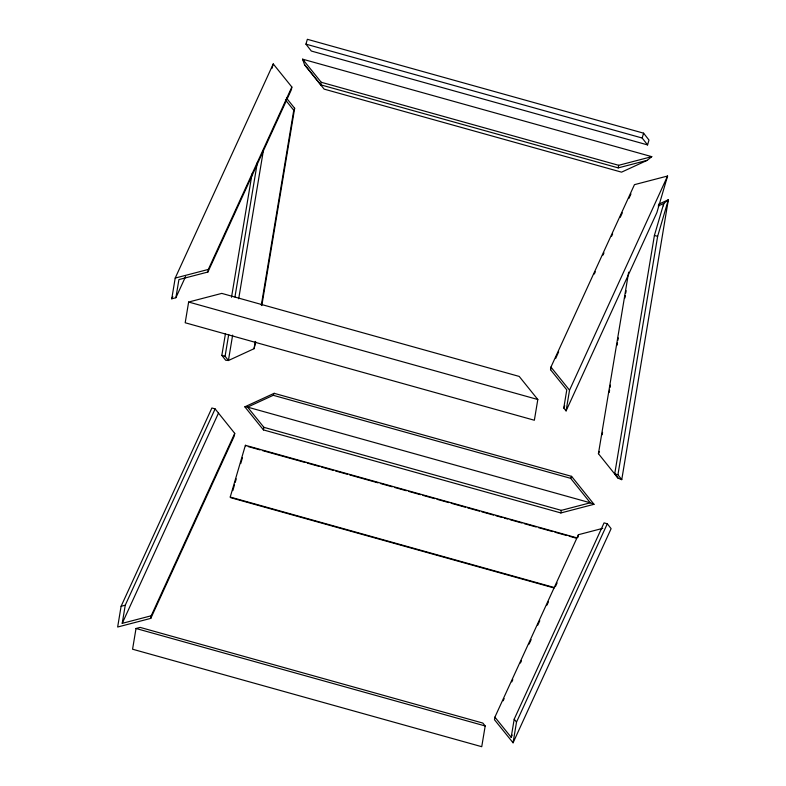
<?xml version="1.0" encoding="UTF-8"?>
<svg xmlns="http://www.w3.org/2000/svg" width="786" height="786" viewBox="0 0 786 786"><rect width="100%" height="100%" fill="white"/><g stroke="black" fill="none" stroke-linecap="round" stroke-linejoin="round"><path stroke-width="1.18" d="M171.751 298.808L175.199 278.077L273.243 63.921L291.852 87.01L291.419 89.594L207.897 272.025L178.913 279.58L175.887 297.727L171.751 298.808L172.773 296.577M121.103 606.281L117.654 627.022L150.784 618.376L234.297 435.955L234.729 433.361L215.118 408.897L211.886 407.993L121.103 606.281L125.249 605.2L215.118 408.897M234.729 433.361L151.217 615.782L122.223 623.347L125.249 605.2M188.64 302.03L185.191 322.761L534.362 420.245L537.811 399.514L519.212 376.425L221.77 293.394L188.64 302.03L537.811 399.514M136.017 628.486L132.569 649.216L481.739 746.7L485.188 725.969L482.869 723.081L140.163 627.405L136.017 628.486L485.188 725.969M207.897 272.025L208.329 269.431L291.852 87.01M150.784 618.376L151.217 615.782M255.774 341.871L254.065 348.699L228.412 360.519L225.651 360.224L221.839 355.36L225.474 333.569M231.516 297.265L252.06 173.814M232.646 335.111L228.412 360.519L225.081 356.255L228.706 334.472M234.945 296.951L257.317 162.614M238.689 298.798L263.467 149.949M254.065 348.699L255.273 341.438M261.316 305.125L293.758 110.266L294.662 108.281L286.438 98.034M261.817 305.567L294.662 108.281M647.202 160.334L618.218 167.89L320.776 84.859L321.209 82.265L302.61 59.176L651.781 156.66L647.202 160.334L621.559 172.154L324.117 89.113L304.506 64.658L302.61 59.176L304.103 61.043M263.438 429.913L263.87 427.319L247.59 407.119L244.839 406.824L263.438 429.913L560.88 512.953L594 504.307L571.589 476.355L274.147 393.314L244.839 406.824M550.505 369.675L550.937 367.082L634.459 184.661L667.589 176.015L656.87 212.613L566.087 410.901L563.768 408.013L566.785 389.876L550.505 369.675L551.526 367.445M494.905 717.127L494.473 719.721L513.071 742.799L611.115 528.654L607.303 523.781L604.07 522.877L514.201 719.18L511.175 737.327L494.905 717.127L578.417 534.706L602.774 528.349M566.087 410.901L569.536 390.17L667.589 176.015M513.071 742.799L516.52 722.069L607.303 523.781M618.218 167.89L618.651 165.306L651.781 156.66M560.88 512.953L561.312 510.36L590.296 502.794L594 504.307M577.985 537.29L578.417 534.706M658.57 204.262L668.346 199.762L621.755 479.656L618.042 478.143L598.431 453.689L628.653 272.143M602.164 434.756L602.567 432.339M609.209 392.401L609.612 389.974M610.015 387.557L610.417 385.14M617.069 345.201L617.472 342.775M617.875 340.358L618.277 337.931M624.929 297.992L625.332 295.575M625.735 293.158L626.137 290.732M618.042 478.143L614.711 473.889L654.404 235.456L663.777 203.436L668.346 199.762L657.636 236.36L617.943 474.783L621.755 479.656M663.374 205.853L663.777 203.436L658.196 206.001M271.907 68.5L273.243 63.921M305.941 44.154L307.355 39.3L643.596 133.168L648.99 140.055L647.566 144.909L311.325 51.041L305.941 44.154L642.172 138.022L647.566 144.909M554.002 587.948L230.74 497.705L230.229 497.057L245.389 445.298L576.904 537.86M232.803 490.641L234.523 484.765M235.211 482.408L236.252 478.88M240.722 463.593L242.442 457.707M642.172 138.022L643.596 133.168M175.887 297.727L185.594 276.534M122.223 623.347L218.459 413.161M273.243 395.299L570.685 478.34L590.296 502.794L247.59 407.119L273.243 395.299L274.147 393.314M555.604 358.554L558.659 351.873M594.304 274.009L595.326 271.789M602.96 255.106L603.982 252.876M611.616 236.193L612.638 233.973M620.272 217.28L622.316 212.839M628.938 198.377L630.971 193.926M563.768 408.013L564.78 405.782M570.685 478.34L571.589 476.355M598.431 453.689L599.335 451.704M503.128 700.807L504.15 698.587M511.784 681.894L512.806 679.674M520.44 662.991L521.462 660.761M529.096 644.078L531.139 639.627M537.762 625.165L539.795 620.724M546.928 605.151L548.451 601.811M555.584 586.238L557.107 582.898M511.175 737.327L512.197 735.097M175.199 278.077L208.329 269.431M321.209 82.265L618.651 165.306M654.404 235.456L657.636 236.36M221.839 355.36L225.081 356.255M614.711 473.889L617.943 474.783M263.87 427.319L561.312 510.36M248.248 446.605L260.048 449.897M262.406 450.555L304.88 462.414M307.238 463.072L319.037 466.373M321.395 467.031L333.195 470.323M335.553 470.981L347.353 474.272M349.711 474.931L378.027 482.84M380.385 483.498L392.185 486.789M394.543 487.448L406.342 490.739M408.7 491.397L420.5 494.699M422.858 495.357L434.658 498.648M437.016 499.307L448.816 502.598M451.174 503.256L465.332 507.216M467.69 507.874L479.489 511.165M481.847 511.824L493.647 515.115M496.005 515.773L501.9 517.424M504.258 518.082L507.805 519.065M510.163 519.723L521.963 523.024M524.321 523.682L536.121 526.974M538.479 527.632L552.637 531.582M554.995 532.24L566.794 535.541M569.152 536.199L576.226 538.174M230.229 497.057L554.67 587.633M550.937 367.082L569.536 390.17M304.506 64.658L320.776 84.859M514.201 719.18L516.52 722.069M285.456 99.92L293.758 110.266M245.389 445.298L245.89 445.947"/></g></svg>
